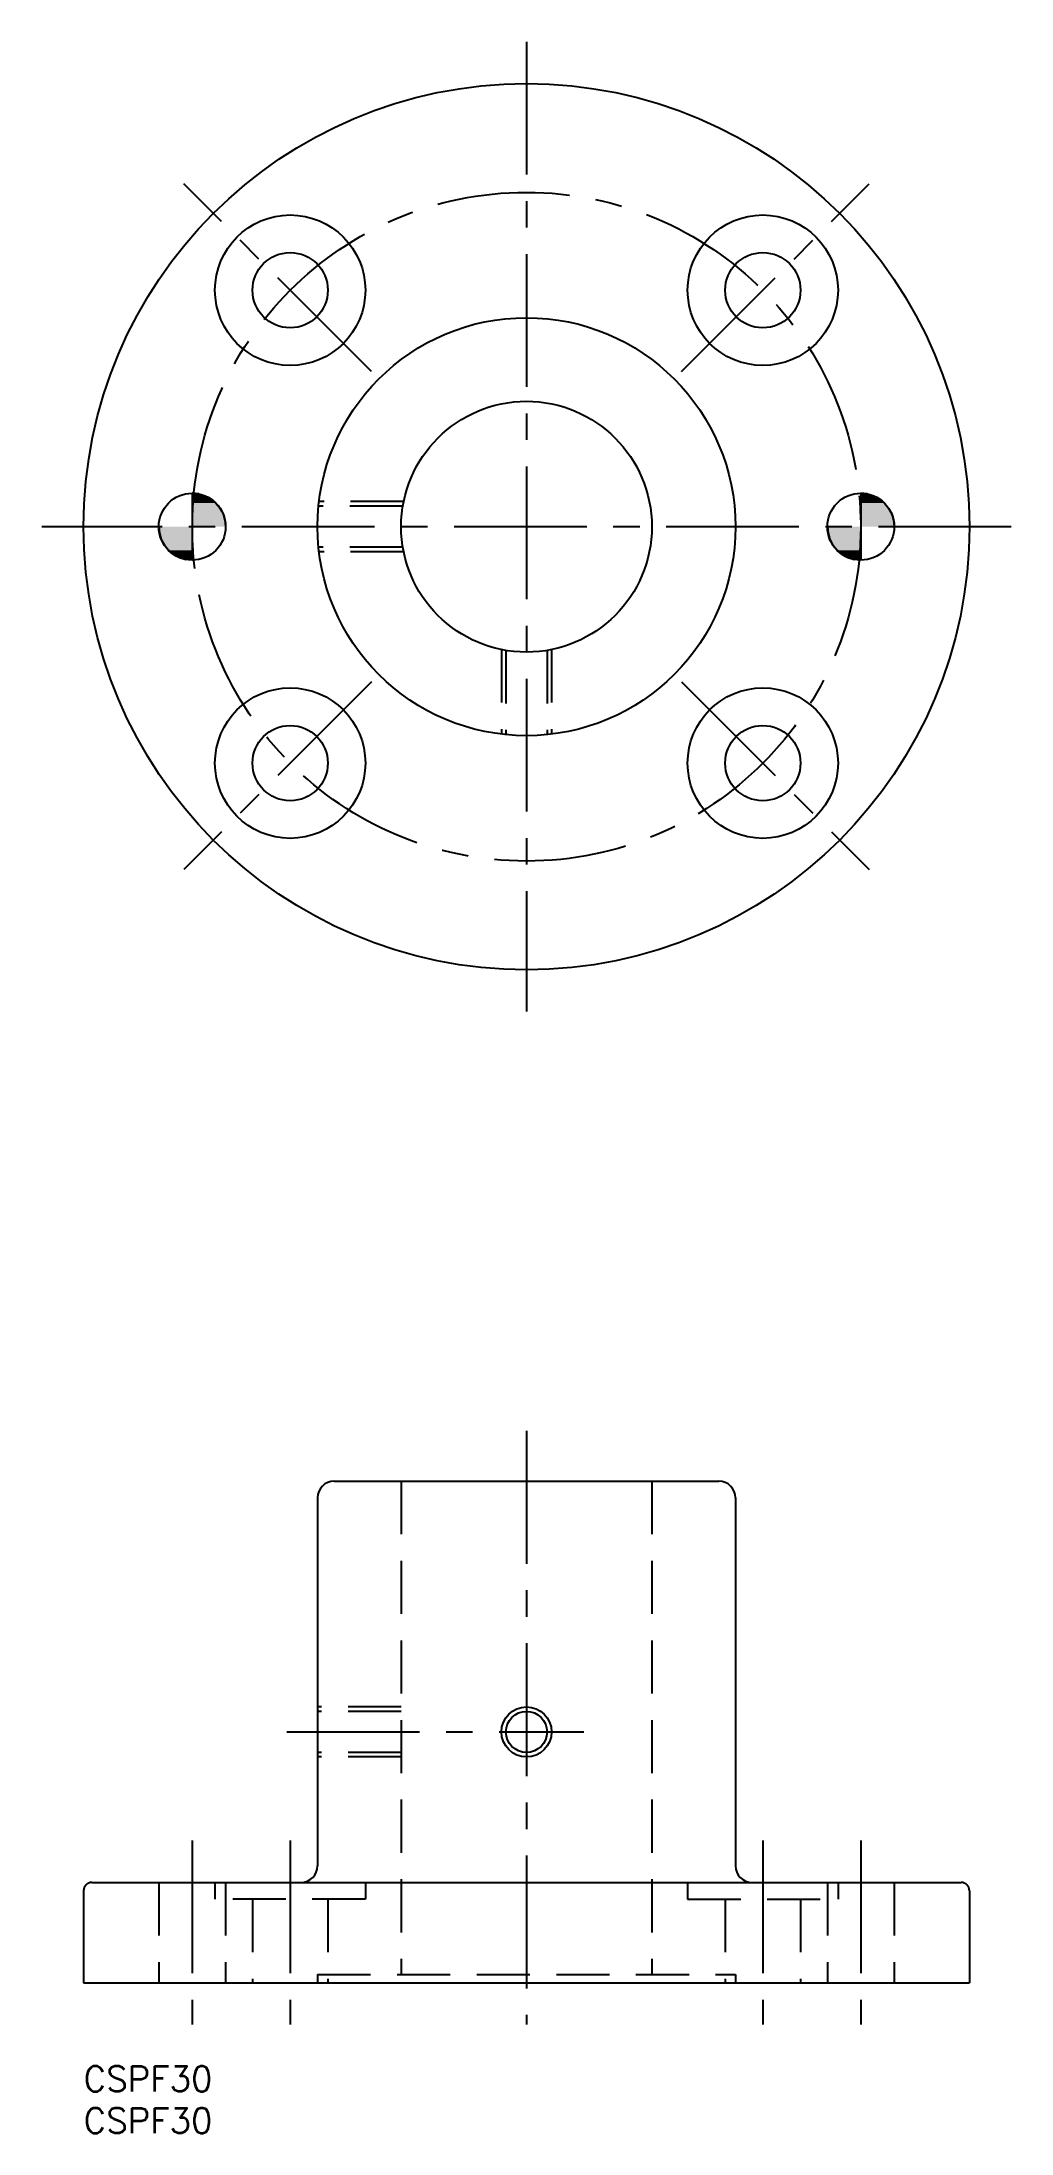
# Model space of a CAD drawing. Extents: x -5 to 111, y -8 to 242.
import ezdxf

# ---------------------------------------------------------------- set-up
doc = ezdxf.new("R2010")
doc.units = 0
doc.header["$LTSCALE"] = 0.5
doc.linetypes.add('CENTER', pattern=[50.8, 31.75, -6.35, 6.35, -6.35])
doc.linetypes.add('DASHED', pattern=[19.05, 12.7, -6.35])
for name, color, linetype in [('MSM_CENTER', 1, 'CENTER'), ('MSM_CONTINUOUS', 7, 'CONTINUOUS'), ('MSM_DASHED', 4, 'DASHED'), ('MSM_NARROW', 5, 'CONTINUOUS'), ('MSM_PART_NUMBER', 7, 'CONTINUOUS')]:
    doc.layers.add(name, color=color, linetype=linetype)
doc.styles.get("Standard").update_dxf_attribs({"font": 'txt.shx', "height": 5, "bigfont": 'bigfont.shx'})

# ---------------------------------------------------------------- blocks, each defined once
blk = doc.blocks.new('*U10')
at = {"layer": 'MSM_PART_NUMBER'}
blk.add_text('CSPF30', height=3, dxfattribs=at).set_placement((0, -3))
blk = doc.blocks.new('*U11')
at = {"layer": 'MSM_PART_NUMBER'}
blk.add_text('CSPF30', height=3, dxfattribs=at).set_placement((0, -8))
blk = doc.blocks.new('*U12')
at = {"layer": 'MSM_CONTINUOUS', "linetype": 'CONTINUOUS'}
for p, q in [((13, 188.17), (13, 188.1)), ((13.78, 188.1), (13, 188.17)), ((13, 188.1), (13, 187.87)), ((13, 187.87), (13, 187.5)), ((13.78, 188.1), (14.53, 187.87)), ((14.53, 187.87), (15.22, 187.5)), ((13, 187.5), (13, 187)), ((13, 187), (13, 186.4)), ((13, 186.4), (13, 185.71)), ((13, 185.71), (13, 184.95)), ((15.22, 187.5), (15.83, 187)), ((15.83, 187), (16.33, 186.4)), ((16.33, 186.4), (16.7, 185.71)), ((16.7, 185.71), (16.92, 184.95)), ((9, 184.17), (9.08, 183.39)), ((9.08, 183.39), (9.3, 182.64)), ((9.3, 182.64), (9.67, 181.95)), ((13, 184.95), (13, 184.17)), ((13, 184.17), (13, 183.39)), ((13, 183.39), (13, 182.64)), ((13, 182.64), (13, 181.95)), ((16.92, 184.95), (17, 184.17)), ((9.67, 181.95), (10.17, 181.35)), ((10.17, 181.35), (10.78, 180.85)), ((10.78, 180.85), (11.47, 180.48)), ((11.47, 180.48), (12.22, 180.25)), ((13, 180.17), (12.22, 180.25)), ((13, 181.95), (13, 181.35)), ((13, 181.35), (13, 180.85)), ((13, 180.85), (13, 180.48)), ((13, 180.48), (13, 180.25)), ((13, 180.25), (13, 180.17))]:
    blk.add_line(p, q, dxfattribs=at)
for points in [[(13, 188.17), (13, 188.1), (13.78, 188.1)], [(13, 188.1), (13, 187.87), (14.53, 187.87)], [(13, 187.87), (13, 187.5), (15.22, 187.5)], [(13, 187.5), (13, 187), (15.83, 187)], [(13, 187), (13, 186.4), (16.33, 186.4)], [(13, 186.4), (13, 185.71), (16.7, 185.71)], [(13, 185.71), (13, 184.95), (16.92, 184.95)], [(9, 184.17), (9.08, 183.39), (13, 183.39)], [(9.08, 183.39), (9.3, 182.64), (13, 182.64)], [(9.3, 182.64), (9.67, 181.95), (13, 181.95)], [(13, 184.95), (13, 184.17), (17, 184.17)], [(9.67, 181.95), (10.17, 181.35), (13, 181.35)], [(10.17, 181.35), (10.78, 180.85), (13, 180.85)], [(10.78, 180.85), (11.47, 180.48), (13, 180.48)], [(11.47, 180.48), (12.22, 180.25), (13, 180.25)]]:
    blk.add_solid(points, dxfattribs=at)
at = {"layer": 'MSM_CONTINUOUS', "linetype": 'CONTINUOUS', "extrusion": (0, 0, -1)}
for points in [[(-13, 188.1), (-13.78, 188.1), (-14.53, 187.87)], [(-13, 187.87), (-14.53, 187.87), (-15.22, 187.5)], [(-13, 187.5), (-15.22, 187.5), (-15.83, 187)], [(-13, 187), (-15.83, 187), (-16.33, 186.4)], [(-13, 186.4), (-16.33, 186.4), (-16.7, 185.71)], [(-13, 185.71), (-16.7, 185.71), (-16.92, 184.95)], [(-9, 184.17), (-13, 184.17), (-13, 183.39)], [(-9.08, 183.39), (-13, 183.39), (-13, 182.64)], [(-9.3, 182.64), (-13, 182.64), (-13, 181.95)], [(-13, 184.95), (-16.92, 184.95), (-17, 184.17)], [(-9.67, 181.95), (-13, 181.95), (-13, 181.35)], [(-10.17, 181.35), (-13, 181.35), (-13, 180.85)], [(-10.78, 180.85), (-13, 180.85), (-13, 180.48)], [(-11.47, 180.48), (-13, 180.48), (-13, 180.25)], [(-12.22, 180.25), (-13, 180.25), (-13, 180.17)]]:
    blk.add_solid(points, dxfattribs=at)
blk = doc.blocks.new('*U13')
at = {"layer": 'MSM_CONTINUOUS', "linetype": 'CONTINUOUS'}
for p, q in [((93, 188.17), (93, 188.1)), ((93.78, 188.1), (93, 188.17)), ((93, 188.1), (93, 187.87)), ((93, 187.87), (93, 187.5)), ((93.78, 188.1), (94.53, 187.87)), ((94.53, 187.87), (95.22, 187.5)), ((93, 187.5), (93, 187)), ((93, 187), (93, 186.4)), ((93, 186.4), (93, 185.71)), ((93, 185.71), (93, 184.95)), ((95.22, 187.5), (95.83, 187)), ((95.83, 187), (96.33, 186.4)), ((96.33, 186.4), (96.7, 185.71)), ((96.7, 185.71), (96.92, 184.95)), ((89, 184.17), (89.08, 183.39)), ((89.08, 183.39), (89.3, 182.64)), ((89.3, 182.64), (89.67, 181.95)), ((93, 184.95), (93, 184.17)), ((93, 184.17), (93, 183.39)), ((93, 183.39), (93, 182.64)), ((93, 182.64), (93, 181.95)), ((96.92, 184.95), (97, 184.17)), ((89.67, 181.95), (90.17, 181.35)), ((90.17, 181.35), (90.78, 180.85)), ((90.78, 180.85), (91.47, 180.48)), ((91.47, 180.48), (92.22, 180.25)), ((93, 180.17), (92.22, 180.25)), ((93, 181.95), (93, 181.35)), ((93, 181.35), (93, 180.85)), ((93, 180.85), (93, 180.48)), ((93, 180.48), (93, 180.25)), ((93, 180.25), (93, 180.17))]:
    blk.add_line(p, q, dxfattribs=at)
for points in [[(93, 188.17), (93, 188.1), (93.78, 188.1)], [(93, 188.1), (93, 187.87), (94.53, 187.87)], [(93, 187.87), (93, 187.5), (95.22, 187.5)], [(93, 187.5), (93, 187), (95.83, 187)], [(93, 187), (93, 186.4), (96.33, 186.4)], [(93, 186.4), (93, 185.71), (96.7, 185.71)], [(93, 185.71), (93, 184.95), (96.92, 184.95)], [(89, 184.17), (89.08, 183.39), (93, 183.39)], [(89.08, 183.39), (89.3, 182.64), (93, 182.64)], [(89.3, 182.64), (89.67, 181.95), (93, 181.95)], [(93, 184.95), (93, 184.17), (97, 184.17)], [(89.67, 181.95), (90.17, 181.35), (93, 181.35)], [(90.17, 181.35), (90.78, 180.85), (93, 180.85)], [(90.78, 180.85), (91.47, 180.48), (93, 180.48)], [(91.47, 180.48), (92.22, 180.25), (93, 180.25)]]:
    blk.add_solid(points, dxfattribs=at)
at = {"layer": 'MSM_CONTINUOUS', "linetype": 'CONTINUOUS', "extrusion": (0, 0, -1)}
for points in [[(-93, 188.1), (-93.78, 188.1), (-94.53, 187.87)], [(-93, 187.87), (-94.53, 187.87), (-95.22, 187.5)], [(-93, 187.5), (-95.22, 187.5), (-95.83, 187)], [(-93, 187), (-95.83, 187), (-96.33, 186.4)], [(-93, 186.4), (-96.33, 186.4), (-96.7, 185.71)], [(-93, 185.71), (-96.7, 185.71), (-96.92, 184.95)], [(-89, 184.17), (-93, 184.17), (-93, 183.39)], [(-89.08, 183.39), (-93, 183.39), (-93, 182.64)], [(-89.3, 182.64), (-93, 182.64), (-93, 181.95)], [(-93, 184.95), (-96.92, 184.95), (-97, 184.17)], [(-89.67, 181.95), (-93, 181.95), (-93, 181.35)], [(-90.17, 181.35), (-93, 181.35), (-93, 180.85)], [(-90.78, 180.85), (-93, 180.85), (-93, 180.48)], [(-91.47, 180.48), (-93, 180.48), (-93, 180.25)], [(-92.22, 180.25), (-93, 180.25), (-93, 180.17)]]:
    blk.add_solid(points, dxfattribs=at)

msp = doc.modelspace()

# ---------------------------------------------------------------- linework, layer by layer
at = {"layer": 'MSM_CENTER'}
for p, q in [((53, 242.17), (53, 126.17)), ((34.45, 202.72), (11.99, 225.19)), ((71.55, 202.72), (94.01, 225.19)), ((111, 184.17), (-5, 184.17)), ((34.45, 165.62), (11.99, 143.16)), ((71.55, 165.62), (94.01, 143.16)), ((53, 76), (53, 5)), ((24.33, 40), (59.85, 40)), ((13, 27), (13, 5)), ((24.72, 27), (24.72, 5)), ((81.28, 27), (81.28, 5)), ((93, 27), (93, 5))]:
    msp.add_line(p, q, dxfattribs=at)
msp.add_circle((53, 184.17), 40, dxfattribs=at)
at = {"layer": 'MSM_CONTINUOUS'}
for p, q in [((28, 68), (28, 24)), ((30, 70), (76, 70)), ((78, 68), (78, 24)), ((0, 21), (0, 10)), ((1, 22), (105, 22)), ((106, 21), (106, 10)), ((0, 10), (106, 10))]:
    msp.add_line(p, q, dxfattribs=at)
for centre, radius in [((53, 184.17), 53), ((24.72, 212.46), 9), ((81.28, 212.46), 9), ((24.72, 212.46), 4.5), ((81.28, 212.46), 4.5), ((53, 184.17), 25), ((53, 184.17), 15), ((13, 184.17), 4), ((93, 184.17), 4), ((24.72, 155.89), 9), ((81.28, 155.89), 9), ((24.72, 155.89), 4.5), ((81.28, 155.89), 4.5), ((53, 40), 2.46)]:
    msp.add_circle(centre, radius, dxfattribs=at)
for centre, radius, start, end in [((30, 68), 2, 90, 180), ((76, 68), 2, 0, 90), ((26, 24), 2, 270, 0), ((80, 24), 2, 180, 270), ((1, 21), 1, 90, 180), ((105, 21), 1, 0, 90)]:
    msp.add_arc(centre, radius, start, end, dxfattribs=at)
at = {"layer": 'MSM_DASHED'}
for p, q in [((38.2, 186.63), (28.12, 186.63)), ((38.3, 187.17), (28.18, 187.17)), ((38.2, 181.72), (28.12, 181.72)), ((38.3, 181.17), (28.18, 181.17)), ((50, 169.48), (50, 159.36)), ((50.54, 169.38), (50.54, 159.3)), ((55.46, 169.38), (55.46, 159.3)), ((56, 169.48), (56, 159.36)), ((38, 70), (38, 11)), ((68, 70), (68, 11)), ((38, 43), (28, 43)), ((38, 42.46), (28, 42.46)), ((38, 37.54), (28, 37.54)), ((38, 37), (28, 37)), ((9, 22), (9, 10)), ((15.72, 22), (15.72, 20)), ((17, 22), (17, 10)), ((33.72, 22), (33.72, 20)), ((72.28, 22), (72.28, 20)), ((89, 22), (89, 10)), ((90.28, 22), (90.28, 20)), ((97, 22), (97, 10)), ((33.72, 20), (15.72, 20)), ((20.22, 20), (20.22, 10)), ((29.22, 20), (29.22, 10)), ((72.28, 20), (90.28, 20)), ((76.78, 20), (76.78, 10)), ((85.78, 20), (85.78, 10)), ((28, 11), (78, 11)), ((28, 11), (28, 10)), ((78, 11), (78, 10))]:
    msp.add_line(p, q, dxfattribs=at)
at = {"layer": 'MSM_NARROW'}
msp.add_circle((53, 40), 3, dxfattribs=at)

# ---------------------------------------------------------------- block references
at = {"layer": 'MSM_CONTINUOUS', "linetype": 'CONTINUOUS'}
for name in ['*U12', '*U13']:
    msp.add_blockref(name, (0, 0), dxfattribs=at)
at = {"layer": 'MSM_CONTINUOUS'}
for name in ['*U10', '*U11']:
    msp.add_blockref(name, (0, 0), dxfattribs=at)

doc.saveas('drawing.dxf')
